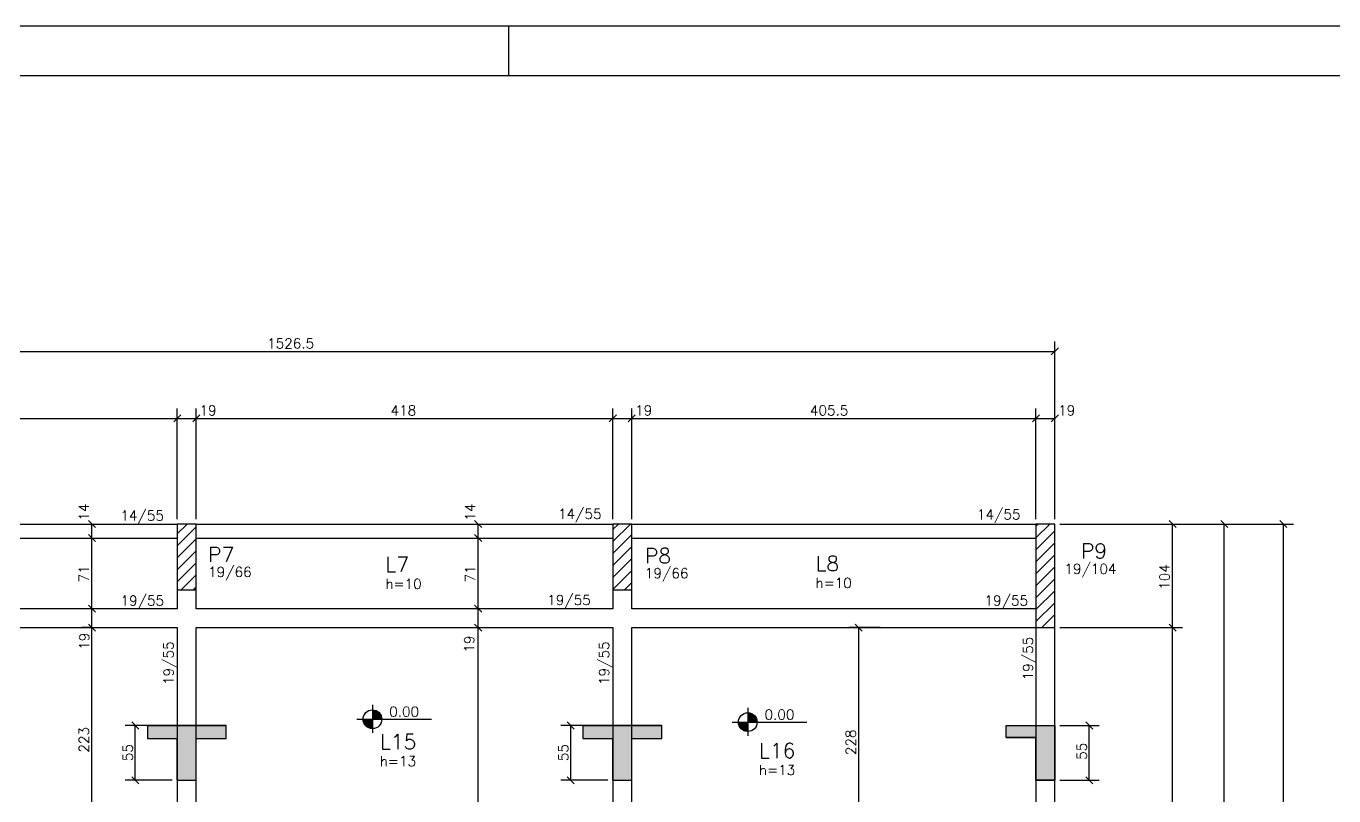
# Model space of a CAD drawing. Extents: x 1005 to 7189, y 1013 to 3983.
# Drawn here: x 4127 to 5439, y 3210 to 3983 of the extents above; entities that cross this region are included whole.
import ezdxf

# ---------------------------------------------------------------- set-up
doc = ezdxf.new("R2010")
doc.units = 0
doc.header["$MEASUREMENT"] = 0
for name, color, linetype in [('1', 1, 'CONTINUOUS'), ('2', 2, 'CONTINUOUS'), ('3', 3, 'CONTINUOUS'), ('4', 4, 'CONTINUOUS'), ('6', 6, 'CONTINUOUS'), ('7', 7, 'CONTINUOUS'), ('8', 8, 'CONTINUOUS'), ('9', 9, 'CONTINUOUS')]:
    doc.layers.add(name, color=color, linetype=linetype)
doc.styles.get("Standard").update_dxf_attribs({"font": 'ROMANS.SHX'})

msp = doc.modelspace()

# ---------------------------------------------------------------- linework, layer by layer
at = {"layer": '1', "linetype": 'Continuous'}
msp.add_lwpolyline([(1005.01258, 1013.090475), (7189.246905, 1013.090475), (7189.246905, 3983.090475), (1005.01258, 3983.090475), (1005.01258, 1013.090475)], dxfattribs=at)
at = {"layer": '2', "linetype": 'Continuous'}
for p, q in [((5155.740966, 3653.006525), (5162.812034, 3660.077593)), ((4275.240966, 3585.746104), (4282.312034, 3592.817172)), ((4275.240966, 3585.746104), (4282.312034, 3592.817172)), ((4294.240966, 3585.746104), (4301.312034, 3592.817172)), ((4294.240966, 3585.746104), (4301.312034, 3592.817172)), ((4712.240966, 3585.746104), (4719.312034, 3592.817172)), ((4712.240966, 3585.746104), (4719.312034, 3592.817172)), ((4731.240966, 3585.746104), (4738.312034, 3592.817172)), ((4731.240966, 3585.746104), (4738.312034, 3592.817172)), ((5136.740966, 3585.746104), (5143.812034, 3592.817172)), ((5136.740966, 3585.746104), (5143.812034, 3592.817172)), ((5155.740966, 3585.746104), (5162.812034, 3592.817172)), ((4196.653279, 3479.650966), (4189.582211, 3486.722034)), ((4584.196828, 3479.650966), (4577.12576, 3486.722034)), ((5280.95719, 3479.650966), (5273.886122, 3486.722034)), ((5332.793071, 3479.650966), (5325.722003, 3486.722034)), ((5392.133999, 3479.650966), (5385.062932, 3486.722034)), ((4196.653279, 3465.650966), (4189.582211, 3472.722034)), ((4196.653279, 3465.650966), (4189.582211, 3472.722034)), ((4584.196828, 3465.650966), (4577.12576, 3472.722034)), ((4584.196828, 3465.650966), (4577.12576, 3472.722034)), ((4288.2765, 3450.1865), (4288.2765, 3450.1865)), ((4725.2765, 3450.1865), (4725.2765, 3450.1865)), ((5149.7765, 3431.1865), (5149.7765, 3431.1865)), ((4196.653279, 3394.650966), (4189.582211, 3401.722034)), ((4196.653279, 3394.650966), (4189.582211, 3401.722034)), ((4584.196828, 3394.650966), (4577.12576, 3401.722034)), ((4584.196828, 3394.650966), (4577.12576, 3401.722034)), ((4196.653279, 3375.650966), (4189.582211, 3382.722034)), ((4196.653279, 3375.650966), (4189.582211, 3382.722034)), ((4196.653279, 3375.650966), (4189.582211, 3382.722034)), ((4584.196828, 3375.650966), (4577.12576, 3382.722034)), ((4584.196828, 3375.650966), (4577.12576, 3382.722034)), ((4966.069431, 3375.650966), (4958.998363, 3382.722034)), ((5280.95719, 3375.650966), (5273.886122, 3382.722034)), ((5280.95719, 3375.650966), (5273.886122, 3382.722034)), ((4240.134486, 3277.414421), (4233.063419, 3284.485489)), ((4677.134486, 3277.414421), (4670.063419, 3284.485489)), ((5197.282336, 3277.414421), (5190.211268, 3284.485489)), ((4240.134486, 3222.414421), (4233.063419, 3229.485489)), ((4677.134486, 3222.414421), (4670.063419, 3229.485489)), ((5197.282336, 3222.414421), (5190.211268, 3229.485489))]:
    msp.add_line(p, q, dxfattribs=at)
at = {"layer": '3', "linetype": 'Continuous'}
for p, q in [((4611.019331, 3983.090475), (4611.019331, 3933.090975)), ((3860.7765, 3483.1865), (4278.7765, 3483.1865)), ((4278.7765, 3473.381876), (4288.581124, 3483.1865)), ((4278.7765, 3461.361061), (4297.7765, 3480.361061)), ((4297.7765, 3483.1865), (4715.7765, 3483.1865)), ((4715.7765, 3465.611711), (4733.351289, 3483.1865)), ((4715.7765, 3477.632526), (4721.330474, 3483.1865)), ((4734.7765, 3483.1865), (5140.2765, 3483.1865)), ((5140.2765, 3469.383176), (5154.079824, 3483.1865)), ((5140.2765, 3481.403991), (5142.059009, 3483.1865)), ((3860.7765, 3469.1865), (4278.7765, 3469.1865)), ((4278.7765, 3449.340246), (4297.7765, 3468.340246)), ((4297.7765, 3469.1865), (4715.7765, 3469.1865)), ((4715.7765, 3453.590896), (4734.7765, 3472.590896)), ((4734.7765, 3469.1865), (5140.2765, 3469.1865)), ((5140.2765, 3457.362361), (5159.2765, 3476.362361)), ((5140.2765, 3445.341545), (5159.2765, 3464.341545)), ((4278.7765, 3437.31943), (4297.7765, 3456.31943)), ((4715.7765, 3441.57008), (4734.7765, 3460.57008)), ((5140.2765, 3433.32073), (5159.2765, 3452.32073)), ((4278.7765, 3425.298615), (4297.7765, 3444.298615)), ((4715.7765, 3429.549265), (4734.7765, 3448.549265)), ((5140.2765, 3421.299915), (5159.2765, 3440.299915)), ((4282.6852, 3417.1865), (4297.7765, 3432.2778)), ((4715.7765, 3417.52845), (4734.7765, 3436.52845)), ((4727.455366, 3417.1865), (4734.7765, 3424.507634)), ((5140.2765, 3409.2791), (5159.2765, 3428.2791)), ((4294.706015, 3417.1865), (4297.7765, 3420.256985)), ((5140.2765, 3397.258284), (5159.2765, 3416.258284)), ((5140.2765, 3385.237469), (5159.2765, 3404.237469)), ((5146.246346, 3379.1865), (5159.2765, 3392.216654)), ((5158.267161, 3379.1865), (5159.2765, 3380.195839)), ((4474.626429, 3301.686055), (4474.626429, 3273.477087)), ((4474.626429, 3296.581671), (4474.626429, 3277.831671)), ((4474.626429, 3296.126161), (4477.513273, 3296.126161)), ((4474.626429, 3295.531524), (4478.937776, 3295.531524)), ((4474.626429, 3294.936887), (4479.930623, 3294.936887)), ((4474.626429, 3294.342241), (4480.707069, 3294.342241)), ((4474.626429, 3293.747649), (4481.342573, 3293.747649)), ((4851.213432, 3298.789232), (4851.213432, 3270.580264)), ((4851.213432, 3293.684848), (4851.213432, 3274.934848)), ((4458.982868, 3287.206671), (4533.754189, 3287.206671)), ((4474.626394, 3286.61207), (4465.251394, 3286.61207)), ((4465.251429, 3287.206671), (4484.001429, 3287.206671)), ((4474.626394, 3286.017433), (4465.327139, 3286.017433)), ((4474.626394, 3285.422797), (4465.422662, 3285.422797)), ((4474.626394, 3284.82816), (4465.558131, 3284.82816)), ((4474.626394, 3284.233559), (4465.735336, 3284.233559)), ((4474.626394, 3283.638886), (4465.956815, 3283.638886)), ((4474.626394, 3283.044285), (4466.226108, 3283.044285)), ((4474.626394, 3282.449648), (4466.547973, 3282.449648)), ((4474.626394, 3281.855012), (4466.92899, 3281.855012)), ((4474.626394, 3281.260375), (4467.378528, 3281.260375)), ((4474.626394, 3280.665774), (4467.91025, 3280.665774)), ((4474.626429, 3293.153012), (4481.87433, 3293.153012)), ((4474.626429, 3292.558367), (4482.323833, 3292.558367)), ((4474.626429, 3291.96373), (4482.70485, 3291.96373)), ((4474.626429, 3291.369093), (4483.026715, 3291.369093)), ((4474.626429, 3290.774456), (4483.296008, 3290.774456)), ((4474.626429, 3290.17982), (4483.517487, 3290.17982)), ((4474.626429, 3289.585219), (4483.694692, 3289.585219)), ((4474.626429, 3288.990582), (4483.830126, 3288.990582)), ((4474.626429, 3288.395945), (4483.925684, 3288.395945)), ((4474.626429, 3287.801308), (4484.001429, 3287.801308)), ((4835.569871, 3284.309848), (4910.341192, 3284.309848)), ((4851.213396, 3283.715247), (4841.838396, 3283.715247)), ((4841.838432, 3284.309848), (4860.588432, 3284.309848)), ((4851.213396, 3283.12061), (4841.914142, 3283.12061)), ((4851.213396, 3282.525974), (4842.009664, 3282.525974)), ((4851.213396, 3281.931337), (4842.145134, 3281.931337)), ((4851.213396, 3281.336736), (4842.322338, 3281.336736)), ((4851.213396, 3280.742063), (4842.543817, 3280.742063)), ((4851.213432, 3293.229338), (4854.100276, 3293.229338)), ((4851.213432, 3292.634701), (4855.524779, 3292.634701)), ((4851.213432, 3292.040064), (4856.517626, 3292.040064)), ((4851.213432, 3291.445418), (4857.294071, 3291.445418)), ((4851.213432, 3290.850826), (4857.929576, 3290.850826)), ((4851.213432, 3290.256189), (4858.461333, 3290.256189)), ((4851.213432, 3289.661544), (4858.910835, 3289.661544)), ((4851.213432, 3289.066907), (4859.291852, 3289.066907)), ((4851.213432, 3288.47227), (4859.613717, 3288.47227)), ((4851.213432, 3287.877633), (4859.883011, 3287.877633)), ((4851.213432, 3287.282996), (4860.10449, 3287.282996)), ((4851.213432, 3286.688395), (4860.281695, 3286.688395)), ((4851.213432, 3286.093759), (4860.417128, 3286.093759)), ((4851.213432, 3285.499122), (4860.512686, 3285.499122)), ((4851.213432, 3284.904485), (4860.588432, 3284.904485)), ((4474.626394, 3280.071092), (4468.545754, 3280.071092)), ((4474.626394, 3279.476491), (4469.3222, 3279.476491)), ((4474.626394, 3278.881855), (4470.315047, 3278.881855)), ((4474.626394, 3278.287218), (4471.739586, 3278.287218)), ((4851.213396, 3280.147462), (4842.813111, 3280.147462)), ((4851.213396, 3279.552825), (4843.134976, 3279.552825)), ((4851.213396, 3278.958189), (4843.515993, 3278.958189)), ((4851.213396, 3278.363552), (4843.965531, 3278.363552)), ((4851.213396, 3277.768951), (4844.497252, 3277.768951)), ((4851.213396, 3277.174269), (4845.132757, 3277.174269)), ((4851.213396, 3276.579668), (4845.909203, 3276.579668)), ((4851.213396, 3275.985031), (4846.902049, 3275.985031)), ((4851.213396, 3275.390395), (4848.326588, 3275.390395))]:
    msp.add_line(p, q, dxfattribs=at)
for points in [[(4278.7765, 3417.1865), (4278.7765, 3398.1865)], [(4297.7765, 3398.1865), (4297.7765, 3417.1865)], [(4715.7765, 3417.1865), (4715.7765, 3398.1865)], [(4734.7765, 3398.1865), (4734.7765, 3417.1865)], [(4278.7765, 3398.1865), (3860.7765, 3398.1865)], [(4715.7765, 3398.1865), (4297.7765, 3398.1865)], [(5140.2765, 3398.1865), (4734.7765, 3398.1865)], [(3860.7765, 3379.1865), (4278.7765, 3379.1865)], [(4278.7765, 3379.1865), (4278.7765, 3155.1865)], [(4297.7765, 3379.1865), (4715.7765, 3379.1865)], [(4297.7765, 3155.1865), (4297.7765, 3379.1865)], [(4715.7765, 3379.1865), (4715.7765, 2956.1865)], [(4734.7765, 3379.1865), (5140.2765, 3379.1865)], [(4734.7765, 2956.1865), (4734.7765, 3379.1865)], [(5140.2765, 3379.1865), (5140.2765, 2956.1865)], [(5140.2765, 3379.1865), (5140.2765, 3017.1865)], [(5159.2765, 2937.1865), (5159.2765, 3379.1865)]]:
    msp.add_lwpolyline(points, dxfattribs=at)
for centre in [(4474.626429, 3287.206671), (4851.213432, 3284.309848)]:
    msp.add_circle(centre, 9.375, dxfattribs=at)
at = {"layer": '6', "linetype": 'Continuous'}
for p, q in [((4248.7765, 3280.949955), (4278.7765, 3280.949955)), ((4278.7765, 3280.949955), (4297.7765, 3280.949955)), ((4297.7765, 3280.949955), (4327.7765, 3280.949955)), ((4685.7765, 3280.949955), (4715.7765, 3280.949955)), ((4715.7765, 3280.949955), (4734.7765, 3280.949955)), ((4734.7765, 3280.949955), (4764.7765, 3280.949955)), ((5110.2765, 3280.949955), (5140.2765, 3280.949955)), ((5140.2765, 3280.949955), (5159.2765, 3280.949955)), ((5159.2765, 3280.949955), (5159.2765, 3280.949955)), ((5159.2765, 3268.949955), (5159.2765, 3280.949955)), ((4248.7765, 3267.949955), (4278.7765, 3267.949955)), ((4278.7765, 3225.949955), (4278.7765, 3267.949955)), ((4297.7765, 3225.949955), (4297.7765, 3267.949955)), ((4297.7765, 3267.949955), (4327.7765, 3267.949955)), ((4685.7765, 3267.949955), (4715.7765, 3267.949955)), ((4715.7765, 3225.949955), (4715.7765, 3267.949955)), ((4734.7765, 3225.949955), (4734.7765, 3267.949955)), ((4734.7765, 3267.949955), (4764.7765, 3267.949955)), ((5110.2765, 3268.949955), (5140.2765, 3268.949955)), ((5140.2765, 3225.949955), (5140.2765, 3268.949955)), ((5159.2765, 3225.949955), (5159.2765, 3268.949955)), ((5159.2765, 3268.949955), (5159.2765, 3268.949955)), ((4278.7765, 3225.949955), (4297.7765, 3225.949955)), ((4715.7765, 3225.949955), (4734.7765, 3225.949955)), ((5140.2765, 3225.949955), (5159.2765, 3225.949955))]:
    msp.add_line(p, q, dxfattribs=at)
msp.add_lwpolyline([(1155.015047, 1063.09205), (7139.251311, 1063.09205), (7139.251311, 3933.090975), (1155.015047, 3933.090975), (1155.015047, 1063.09205)], dxfattribs=at)
at = {"layer": '7', "linetype": 'Continuous'}
for points in [[(4278.7765, 3417.1865), (4297.7765, 3417.1865), (4297.7765, 3483.1865), (4278.7765, 3483.1865), (4278.7765, 3417.1865)], [(4715.7765, 3417.1865), (4734.7765, 3417.1865), (4734.7765, 3483.1865), (4715.7765, 3483.1865), (4715.7765, 3417.1865)], [(5140.2765, 3379.1865), (5159.2765, 3379.1865), (5159.2765, 3483.1865), (5140.2765, 3483.1865), (5140.2765, 3379.1865)]]:
    msp.add_lwpolyline(points, dxfattribs=at)
at = {"layer": '8', "linetype": 'Continuous'}
for points in [[(4248.7765, 3280.949955), (4248.7765, 3267.949955), (4278.7765, 3267.949955), (4278.7765, 3225.949955), (4297.7765, 3225.949955), (4297.7765, 3267.949955), (4327.7765, 3267.949955), (4327.7765, 3280.949955), (4248.7765, 3280.949955)], [(4685.7765, 3280.949955), (4685.7765, 3267.949955), (4715.7765, 3267.949955), (4715.7765, 3225.949955), (4734.7765, 3225.949955), (4734.7765, 3267.949955), (4764.7765, 3267.949955), (4764.7765, 3280.949955), (4685.7765, 3280.949955)], [(5159.2765, 3280.949955), (5159.2765, 3268.949955), (5159.2765, 3225.949955), (5140.2765, 3225.949955), (5140.2765, 3268.949955), (5110.2765, 3268.949955), (5110.2765, 3280.949955), (5159.2765, 3280.949955)]]:
    msp.add_lwpolyline(points, dxfattribs=at)
for points in [[(4248.7765, 3280.949955), (4248.7765, 3267.949955), (4278.7765, 3267.949955)], [(4248.7765, 3280.949955), (4278.7765, 3267.949955), (4327.7765, 3280.949955)], [(4278.7765, 3267.949955), (4297.7765, 3267.949955), (4327.7765, 3280.949955)], [(4297.7765, 3267.949955), (4327.7765, 3267.949955), (4327.7765, 3280.949955)], [(4685.7765, 3280.949955), (4685.7765, 3267.949955), (4715.7765, 3267.949955)], [(4685.7765, 3280.949955), (4715.7765, 3267.949955), (4764.7765, 3280.949955)], [(4715.7765, 3267.949955), (4734.7765, 3267.949955), (4764.7765, 3280.949955)], [(4734.7765, 3267.949955), (4764.7765, 3267.949955), (4764.7765, 3280.949955)], [(5159.2765, 3280.949955), (5140.2765, 3268.949955), (5110.2765, 3268.949955)], [(5159.2765, 3280.949955), (5110.2765, 3268.949955), (5110.2765, 3280.949955)], [(5159.2765, 3280.949955), (5110.2765, 3280.949955), (5159.2765, 3280.949955)], [(5159.2765, 3280.949955), (5159.2765, 3225.949955), (5140.2765, 3225.949955)], [(5159.2765, 3280.949955), (5140.2765, 3225.949955), (5140.2765, 3268.949955)], [(5159.2765, 3280.949955), (5159.2765, 3268.949955), (5159.2765, 3225.949955)], [(4278.7765, 3225.949955), (4297.7765, 3225.949955), (4278.7765, 3267.949955)], [(4297.7765, 3225.949955), (4297.7765, 3267.949955), (4278.7765, 3267.949955)], [(4715.7765, 3225.949955), (4734.7765, 3225.949955), (4715.7765, 3267.949955)], [(4734.7765, 3225.949955), (4734.7765, 3267.949955), (4715.7765, 3267.949955)]]:
    msp.add_solid(points, dxfattribs=at)
at = {"layer": '9', "linetype": 'Continuous'}
for p, q in [((5159.2765, 3594.281638), (5159.2765, 3666.542059)), ((3632.7765, 3656.542059), (5159.2765, 3656.542059)), ((4278.7765, 3488.1865), (4278.7765, 3599.281638)), ((4297.7765, 3488.1865), (4297.7765, 3599.281638)), ((4715.7765, 3488.1865), (4715.7765, 3599.281638)), ((4734.7765, 3488.1865), (4734.7765, 3599.281638)), ((5140.2765, 3488.1865), (5140.2765, 3599.281638)), ((5159.2765, 3488.1865), (5159.2765, 3599.281638)), ((3860.7765, 3589.281638), (4278.7765, 3589.281638)), ((4278.7765, 3589.281638), (4297.7765, 3589.281638)), ((4297.7765, 3589.281638), (4715.7765, 3589.281638)), ((4715.7765, 3589.281638), (4734.7765, 3589.281638)), ((4734.7765, 3589.281638), (5140.2765, 3589.281638)), ((5140.2765, 3589.281638), (5159.2765, 3589.281638)), ((4193.117745, 3469.1865), (4193.117745, 3483.1865)), ((4197.929571, 3483.1865), (4203.117745, 3483.1865)), ((4580.661294, 3469.1865), (4580.661294, 3483.1865)), ((5164.2765, 3483.1865), (5287.421656, 3483.1865)), ((5169.2765, 3483.1865), (5345.964835, 3483.1865)), ((5277.421656, 3379.1865), (5277.421656, 3483.1865)), ((5292.421656, 3483.1865), (5339.257537, 3483.1865)), ((5329.257537, 2861.1865), (5329.257537, 3483.1865)), ((5340.964835, 3483.1865), (5398.598466, 3483.1865)), ((5388.598466, 2239.1865), (5388.598466, 3483.1865)), ((4193.117745, 3398.1865), (4193.117745, 3469.1865)), ((4196.16571, 3469.1865), (4203.117745, 3469.1865)), ((4580.661294, 3398.1865), (4580.661294, 3469.1865)), ((4189.889415, 3398.1865), (4183.117745, 3398.1865)), ((4193.117745, 3379.1865), (4193.117745, 3398.1865)), ((4580.661294, 3379.1865), (4580.661294, 3398.1865)), ((4193.235399, 3379.1865), (4183.117745, 3379.1865)), ((4193.117745, 3156.1865), (4193.117745, 3379.1865)), ((4580.661294, 2956.1865), (4580.661294, 3379.1865)), ((4983.913728, 3379.1865), (4952.533897, 3379.1865)), ((4962.533897, 3151.1865), (4962.533897, 3379.1865)), ((5164.2765, 3379.1865), (5287.421656, 3379.1865)), ((5277.421656, 2937.1865), (5277.421656, 3379.1865)), ((4250.267705, 3280.949955), (4226.598953, 3280.949955)), ((4236.598953, 3225.949955), (4236.598953, 3280.949955)), ((4687.267705, 3280.949955), (4663.598953, 3280.949955)), ((4673.598953, 3225.949955), (4673.598953, 3280.949955)), ((5164.2765, 3280.949955), (5203.746802, 3280.949955)), ((5193.746802, 3225.949955), (5193.746802, 3280.949955)), ((4273.7765, 3225.949955), (4226.598953, 3225.949955)), ((4710.7765, 3225.949955), (4663.598953, 3225.949955)), ((5164.2765, 3225.949955), (5203.746802, 3225.949955))]:
    msp.add_line(p, q, dxfattribs=at)

# ---------------------------------------------------------------- texts
at = {"layer": '2', "linetype": 'Continuous'}
for s, p in [('1526.5', (4368.957628, 3659.542059)), ('19', (4301.10983, 3592.281638)), ('418', (4492.7765, 3592.281638)), ('19', (4738.10983, 3592.281638)), ('405.5', (4913.5265, 3592.281638)), ('19', (5162.60983, 3592.281638))]:
    msp.add_text(s, height=10, dxfattribs=at).set_placement(p)
for s, p in [('14', (4190.117745, 3486.51983)), ('14', (4577.661294, 3486.51983)), ('71', (4190.117745, 3424.6865)), ('71', (4577.661294, 3424.6865)), ('104', (5274.421656, 3417.1865)), ('19', (4190.44106, 3356.910647)), ('19', (4576.743771, 3354.11447)), ('223', (4190.117745, 3253.6865)), ('228', (4959.533897, 3251.1865)), ('55', (4234.126338, 3245.114267)), ('55', (4671.126338, 3245.114267)), ('55', (5191.308461, 3246.443224))]:
    msp.add_text(s, height=10, rotation=90, dxfattribs=at).set_placement(p)
at = {"layer": '3', "linetype": 'Continuous'}
for s, p in [('14/55', (4221.669489, 3486.680952)), ('14/55', (4660.758082, 3488.316432)), ('14/55', (5081.119072, 3487.902283)), ('19/66', (4309.653552, 3430.106098)), ('19/66', (4747.916449, 3428.8432)), ('19/104', (5168.855529, 3433.215205)), ('h=10', (4487.567579, 3418.157556)), ('h=10', (4919.133577, 3419.079706)), ('19/55', (4221.863764, 3401.362618)), ('19/55', (4649.968597, 3401.9365)), ('19/55', (5088.701813, 3401.389069)), ('0.00', (4491.41839, 3289.824166)), ('0.00', (4868.005393, 3286.927343)), ('h=13', (4481.982522, 3240.080207)), ('h=13', (4862.379112, 3231.269772))]:
    msp.add_text(s, height=10, dxfattribs=at).set_placement(p)
for p in [(4275.0265, 3321.583055), (4712.0265, 3321.583055), (5137.346615, 3326.26465)]:
    msp.add_text('19/55', height=10, rotation=90, dxfattribs=at).set_placement(p)
at = {"layer": '4', "linetype": 'Continuous'}
for s, p in [('P7', (4309.653552, 3445.106098)), ('P8', (4747.916449, 3443.8432)), ('L8', (4919.133577, 3436.079706)), ('P9', (5185.318507, 3448.648442)), ('L7', (4487.567579, 3435.157556)), ('L15', (4481.982522, 3257.080207)), ('L16', (4862.379112, 3248.269772))]:
    msp.add_text(s, height=15, dxfattribs=at).set_placement(p)

doc.saveas('drawing.dxf')
